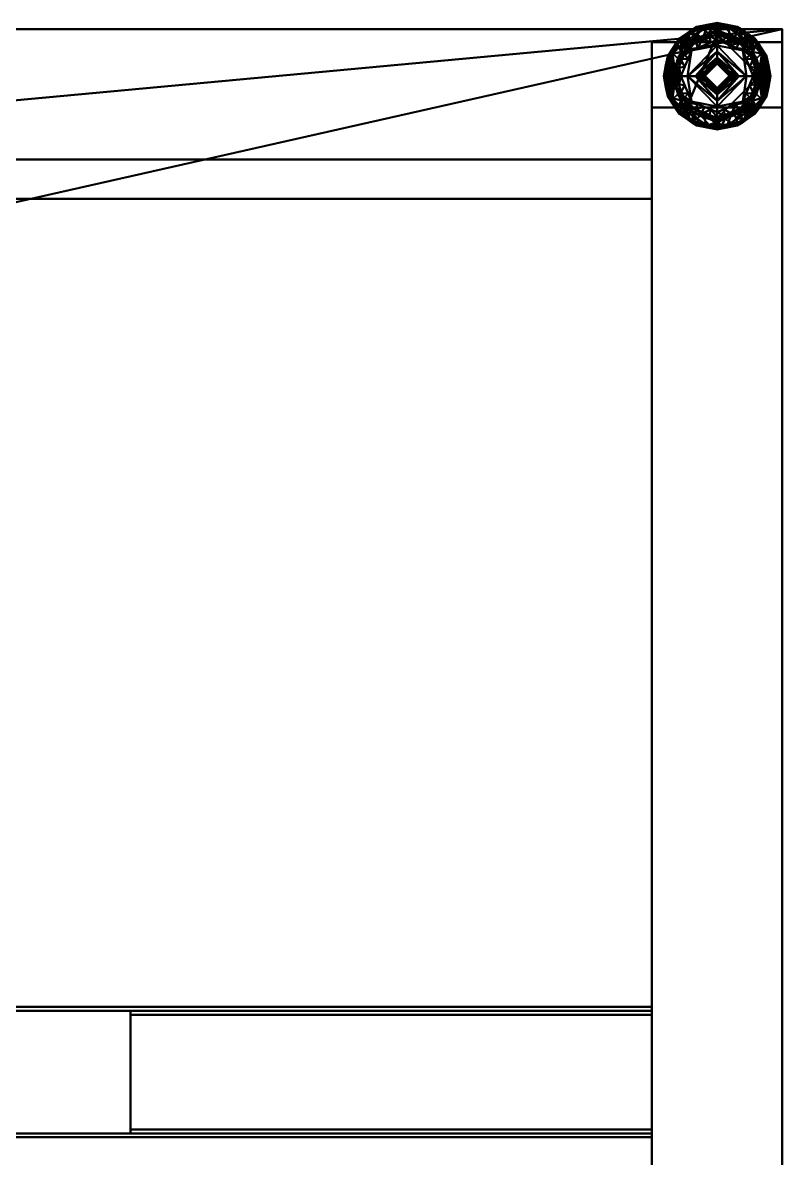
# Model space of a CAD drawing. Header units: millimetres. Extents: x -1100 to 900, y -204 to 602.
# Drawn here: x 608.6 to 900, y 166.9 to 602.5 of the extents above; entities that cross this region are included whole.
import ezdxf

# ---------------------------------------------------------------- set-up
doc = ezdxf.new("R2010")
doc.units = ezdxf.units.MM
doc.layers.add('I-FURN', color=7, linetype='Continuous', lineweight=40)

msp = doc.modelspace()

# ---------------------------------------------------------------- meshes
at = {"layer": 'I-FURN', "color": 250, "true_color": 0x191919}
mesh = msp.add_polyface(dxfattribs=at)
corners = [(891.1, 581.97), (886.38, 593.35, -0.05), (875, 598.07, -0.07), (863.62, 593.35, -0.05), (858.9, 581.97), (857.22, 581.97, 0.33), (855.79, 581.97, 1.29), (854.83, 581.98, 2.72), (854.5, 581.99, 4.4), (856.06, 589.83, 4.36), (860.5, 596.48, 4.33), (867.15, 600.93, 4.31), (875, 602.49, 4.31), (882.85, 600.93, 4.31), (889.5, 596.48, 4.33), (893.94, 589.83, 4.36), (895.5, 581.99, 4.4), (895.17, 581.98, 2.72), (894.21, 581.97, 1.29), (892.78, 581.97, 0.33), (892.03, 590.61, 1.14), (857.97, 590.61, 1.14), (894.65, 586.28, 4.38), (855.35, 586.28, 4.38), (893.79, 586.78, 1.47), (856.21, 586.78, 1.47), (879, 600.76, 1.2), (871, 600.76, 1.2), (885.55, 598.15, 1.32), (864.45, 598.15, 1.32), (892.49, 585.92, 0.38), (888.74, 587.66, -0.03), (857.51, 585.92, 0.38), (861.26, 587.66, -0.03), (888.85, 593.82, 0.5), (888.9, 596.21, 2.11), (891.72, 593.16, 4.35), (893, 591.1, 2.7), (886.17, 598.71, 4.32), (891.13, 594.13, 2.74), (861.15, 593.82, 0.5), (861.1, 596.21, 2.11), (858.28, 593.16, 4.35), (857, 591.1, 2.7), (863.83, 598.71, 4.32), (858.87, 594.13, 2.74), (880.69, 595.71, -0.06), (869.31, 595.71, -0.06), (878.92, 601.71, 4.31), (871.08, 601.71, 4.31), (875, 601.86, 2.07), (875.22, 600.25, 0.49), (886.3, 595.84, 0.32), (882.67, 598.36, 0.41), (882.39, 600.07, 1.58), (863.7, 595.84, 0.32), (867.33, 598.36, 0.41), (867.61, 600.07, 1.58)]
mesh.append_faces([[corners[k] for k in face] for face in [(22, 24, 15), (48, 50, 12), (0, 30, 19), (3, 56, 47), (33, 40, 3), (15, 37, 36), (38, 28, 13), (10, 45, 42), (2, 51, 46), (12, 50, 49), (49, 57, 11)]], dxfattribs={"vtx0": -1, "vtx1": -1, "color": 250})
mesh.append_faces([[corners[k] for k in face] for face in [(41, 44, 29), (25, 21, 32), (45, 43, 42), (19, 30, 24), (35, 34, 28), (50, 51, 27), (24, 22, 17), (20, 24, 30), (41, 29, 40), (24, 20, 37), (51, 47, 27), (52, 34, 1), (21, 33, 32), (25, 7, 23), (55, 56, 3), (27, 49, 50), (28, 38, 35), (31, 20, 30), (57, 49, 27), (32, 5, 25), (45, 21, 43), (52, 53, 28), (35, 20, 34), (54, 28, 53), (29, 55, 40), (20, 31, 34), (20, 39, 37), (36, 37, 39), (24, 37, 15), (39, 20, 35), (14, 39, 35), (33, 21, 40), (21, 41, 40), (43, 25, 9), (41, 45, 10), (25, 43, 21), (21, 45, 41), (1, 53, 52), (50, 48, 26), (27, 56, 57), (51, 50, 26), (46, 51, 26), (28, 34, 52), (46, 26, 53), (54, 53, 26), (48, 54, 26), (13, 28, 54), (55, 29, 56), (3, 40, 55), (57, 56, 29), (27, 47, 56), (29, 11, 57)]], dxfattribs={"vtx0": -1, "vtx1": -1, "vtx2": -1, "color": 250})
mesh.append_faces([[corners[k] for k in face] for face in [(24, 17, 18), (25, 6, 7), (54, 48, 13), (24, 18, 19), (25, 23, 9), (30, 0, 31), (34, 31, 1), (43, 9, 42), (41, 10, 44), (51, 2, 47), (53, 1, 46)]], dxfattribs={"vtx0": -1, "vtx2": -1, "color": 250})
mesh.append_faces([[corners[k] for k in face] for face in [(5, 6, 25), (4, 5, 32), (14, 36, 39), (33, 4, 32), (38, 14, 35), (44, 11, 29)]], dxfattribs={"vtx1": -1, "vtx2": -1, "color": 250})
mesh.append_faces([[corners[k] for k in face] for face in [(7, 8, 23), (22, 16, 17)]], dxfattribs={"vtx2": -1, "color": 250})
mesh = msp.add_polyface(dxfattribs=at)
corners = [(895.5, 581.99, 4.4), (893.94, 589.83, 4.36), (889.5, 596.48, 4.33), (882.85, 600.93, 4.31), (875, 602.49, 4.31), (867.15, 600.93, 4.31), (860.5, 596.48, 4.33), (856.06, 589.83, 4.36), (854.5, 581.99, 4.4), (854.7, 581.99, 5.72), (855.29, 582, 6.92), (856.21, 582, 7.88), (857.38, 582.01, 8.53), (862.54, 594.47, 8.47), (875, 599.63, 8.45), (887.46, 594.47, 8.47), (892.62, 582.01, 8.53), (893.79, 582, 7.88), (894.71, 582, 6.92), (895.3, 581.99, 5.72), (890.04, 588.24, 8.5), (859.96, 588.24, 8.5), (893.77, 588.39, 6.71), (856.23, 588.39, 6.71), (894.65, 586.28, 4.38), (855.35, 586.28, 4.38), (894.85, 585.65, 6.01), (855.15, 585.65, 6.01), (890.14, 594.48, 6.98), (859.86, 594.48, 6.98), (893.35, 586.04, 7.86), (892.14, 590.52, 7.55), (856.65, 586.04, 7.86), (857.86, 590.52, 7.55), (884.32, 599.23, 7), (865.68, 599.23, 7), (892.26, 592.22, 6.28), (857.74, 592.22, 6.28), (890.34, 595.27, 5.69), (886.17, 598.71, 4.32), (887.49, 597.64, 6.32), (891.72, 593.16, 4.35), (887.27, 596.53, 7.62), (859.66, 595.27, 5.69), (863.83, 598.71, 4.32), (862.51, 597.64, 6.32), (858.28, 593.16, 4.35), (862.44, 596.29, 7.62), (861.25, 591.35, 8.48), (884.61, 599.87, 5.64), (878.84, 601.7, 6.2), (872.09, 601.63, 6.62), (865.39, 599.87, 5.64), (871.08, 601.71, 4.31), (868.52, 600.96, 6.27), (881.23, 597.05, 8.46), (884.35, 595.76, 8.46), (868.77, 597.05, 8.46), (869.26, 600.15, 7.6), (865.65, 595.76, 8.46), (873.17, 600.76, 7.75), (878.09, 600.67, 7.69), (871.88, 598.34, 8.45), (891.33, 585.12, 8.51), (858.67, 585.12, 8.51), (888.75, 591.35, 8.48), (878.92, 601.71, 4.31), (878.12, 598.34, 8.45)]
mesh.append_faces([[corners[k] for k in face] for face in [(17, 30, 16), (11, 27, 10), (1, 26, 24), (19, 26, 18), (5, 54, 53), (41, 36, 1), (6, 45, 44), (44, 52, 5), (56, 34, 55)]], dxfattribs={"vtx0": -1, "vtx1": -1, "color": 250})
mesh.append_faces([[corners[k] for k in face] for face in [(7, 27, 23), (22, 26, 1), (19, 24, 26), (31, 30, 22), (28, 31, 36), (28, 40, 42), (28, 38, 40), (50, 34, 49), (25, 9, 27), (29, 45, 43), (37, 23, 33), (22, 30, 17), (33, 23, 32), (29, 47, 45), (36, 38, 28), (22, 17, 26), (27, 11, 23), (11, 32, 23), (31, 63, 30), (22, 36, 31), (43, 46, 37), (42, 65, 28), (35, 45, 47), (33, 29, 37), (33, 32, 64), (29, 48, 47), (3, 50, 49), (61, 50, 51), (51, 50, 4), (22, 1, 36), (36, 41, 38), (43, 37, 29), (7, 23, 37), (58, 51, 54), (34, 42, 40), (2, 40, 38), (34, 40, 49), (44, 45, 52), (52, 45, 35), (43, 45, 6), (33, 48, 29), (58, 60, 51), (39, 49, 40), (54, 5, 52), (61, 51, 60), (35, 58, 54), (34, 56, 42), (54, 52, 35), (53, 54, 51), (61, 34, 50), (35, 47, 59), (58, 62, 60), (58, 35, 59), (60, 14, 61), (34, 61, 55), (65, 31, 28)]], dxfattribs={"vtx0": -1, "vtx1": -1, "vtx2": -1, "color": 250})
mesh.append_faces([[corners[k] for k in face] for face in [(32, 11, 12), (27, 9, 10), (47, 48, 13), (27, 7, 25), (32, 12, 64), (49, 39, 3), (43, 6, 46), (51, 4, 53), (47, 13, 59)]], dxfattribs={"vtx0": -1, "vtx2": -1, "color": 250})
mesh.append_faces([[corners[k] for k in face] for face in [(31, 65, 20, 63), (33, 64, 21, 48), (58, 59, 57, 62), (50, 3, 66, 4), (61, 14, 67, 55)]], dxfattribs={"vtx0": -1, "vtx3": -1, "color": 250})
mesh.append_faces([[corners[k] for k in face] for face in [(2, 39, 40), (17, 18, 26), (41, 2, 38), (15, 65, 42), (46, 7, 37), (56, 15, 42), (62, 14, 60), (63, 16, 30)]], dxfattribs={"vtx1": -1, "vtx2": -1, "color": 250})
mesh.append_faces([[corners[k] for k in face] for face in [(19, 0, 24), (25, 8, 9)]], dxfattribs={"vtx2": -1, "color": 250})
at = {"layer": 'I-FURN', "color": 37, "true_color": 0x826147}
mesh = msp.add_polyface(dxfattribs=at)
corners = [(900, 600, 724.81), (-1100, 600, 724.81), (-1100, -200, 724.81), (900, -200, 724.81), (34.54, 519.66, 724.81), (34.54, 404.66, 724.81), (-235.57, 404.66, 724.81), (-235.57, 519.66, 724.81)]
mesh.append_faces([[corners[k] for k in face] for face in [(6, 2, 5)]], dxfattribs={"vtx0": -1, "vtx1": -1, "color": 37})
mesh.append_faces([[corners[k] for k in face] for face in [(0, 4, 5), (4, 0, 1, 7)]], dxfattribs={"vtx0": -1, "vtx2": -1, "color": 37})
mesh.append_faces([[corners[k] for k in face] for face in [(5, 2, 3, 0)]], dxfattribs={"vtx0": -1, "vtx3": -1, "color": 37})
mesh.append_faces([[corners[k] for k in face] for face in [(6, 7, 1, 2)]], dxfattribs={"vtx1": -1, "vtx3": -1, "color": 37})
mesh = msp.add_polyface(dxfattribs=at)
corners = [(900, 600, 699.8), (900, -200, 699.8), (-1100, -200, 699.8), (-1100, 600, 699.8), (34.54, 519.66, 699.8), (-235.57, 519.66, 699.8), (-235.57, 404.66, 699.8), (34.54, 404.66, 699.8)]
mesh.append_faces([[corners[k] for k in face] for face in [(3, 5, 6, 2), (2, 6, 7, 1)]], dxfattribs={"vtx0": -1, "vtx2": -1, "color": 37})
mesh.append_faces([[corners[k] for k in face] for face in [(4, 5, 3, 0), (7, 4, 0, 1)]], dxfattribs={"vtx1": -1, "vtx3": -1, "color": 37})
mesh = msp.add_polyface(dxfattribs=at)
corners = [(-1100, 600, 724.81), (900, 600, 724.81), (900, 600, 699.8), (-1100, 600, 699.8)]
mesh.append_faces([[corners[k] for k in face] for face in [(0, 1, 2, 3)]], dxfattribs={"color": 37})
at = {"layer": 'I-FURN', "color": 250, "true_color": 0x191919}
mesh = msp.add_polyface(dxfattribs=at)
corners = [(857.38, 582.01, 8.53), (858.35, 582.01, 8.92), (859.3, 582.01, 9.36), (860.23, 582.01, 9.85), (861.14, 582.02, 10.38), (865.2, 591.82, 10.34), (875, 595.88, 10.32), (884.8, 591.82, 10.34), (888.86, 582.02, 10.38), (889.77, 582.01, 9.85), (890.7, 582.01, 9.36), (891.65, 582.01, 8.92), (892.62, 582.01, 8.53), (887.46, 594.47, 8.47), (875, 599.63, 8.45), (862.54, 594.47, 8.47), (887.41, 585.54, 10.37), (862.59, 585.54, 10.37), (890.77, 586.48, 8.51), (859.23, 586.48, 8.51), (890.67, 586, 9.11), (859.33, 586, 9.11), (889.12, 590.48, 8.49), (887.4, 591.63, 9.31), (879.9, 593.85, 10.33), (881.23, 597.05, 8.46), (860.88, 590.48, 8.49), (862.6, 591.63, 9.31), (870.1, 593.85, 10.33), (868.77, 597.05, 8.46), (878.06, 597.4, 9.29), (871.95, 597.36, 9.31), (866.82, 595.22, 9.37), (883.48, 594.7, 9.52), (889.62, 585.28, 9.71), (886.1, 588.68, 10.35), (888.99, 588.51, 9.46), (889.95, 589.15, 8.92), (887.39, 590.11, 9.79), (885.66, 592.37, 9.75), (860.38, 585.28, 9.71), (863.9, 588.68, 10.35), (861.01, 588.51, 9.46), (860.05, 589.15, 8.92), (862.61, 590.11, 9.79), (864.34, 592.37, 9.75), (864.49, 593.74, 9.28), (865.65, 595.76, 8.46), (865.58, 595.62, 8.9), (868.89, 597.16, 8.98), (871.88, 598.34, 8.45), (873.37, 598.55, 8.85), (876.7, 598.58, 8.84), (879.95, 597.88, 8.85), (884.35, 595.76, 8.46), (885.42, 594.71, 8.96), (881.09, 596.43, 9.31), (878.12, 598.34, 8.45), (875, 597.71, 9.28), (882.88, 596.58, 8.89), (869.42, 596.3, 9.47), (877.45, 594.86, 10.33), (872.55, 594.86, 10.33), (867.65, 592.83, 10.33), (882.35, 592.83, 10.33)]
mesh.append_faces([[corners[k] for k in face] for face in [(16, 36, 35), (2, 21, 1), (22, 37, 18), (35, 38, 7), (3, 40, 2), (63, 45, 5), (7, 39, 64)]], dxfattribs={"vtx0": -1, "vtx1": -1, "color": 250})
mesh.append_faces([[corners[k] for k in face] for face in [(40, 42, 21), (52, 58, 30), (20, 37, 36), (37, 20, 18), (27, 43, 42), (23, 39, 38), (40, 21, 2), (31, 6, 58), (21, 19, 1), (18, 20, 11), (49, 31, 51), (33, 64, 39), (23, 55, 39), (44, 5, 45), (34, 20, 36), (48, 32, 49), (32, 60, 49), (50, 49, 51), (32, 46, 45), (52, 30, 53), (36, 23, 38), (20, 34, 10), (16, 34, 36), (39, 7, 38), (22, 23, 37), (36, 37, 23), (38, 35, 36), (33, 39, 55), (21, 42, 43), (17, 42, 40), (27, 42, 44), (21, 43, 19), (26, 43, 27), (45, 27, 44), (44, 42, 41), (27, 45, 46), (63, 32, 45), (46, 15, 27), (60, 31, 49), (32, 48, 46), (46, 48, 15), (49, 29, 48), (14, 51, 52), (51, 31, 58), (52, 53, 57), (53, 30, 56), (55, 59, 33), (13, 55, 23), (59, 56, 33), (59, 53, 56), (33, 56, 24), (51, 58, 52), (30, 61, 56), (53, 59, 25), (59, 55, 54), (30, 58, 61), (31, 60, 62), (32, 63, 60)]], dxfattribs={"vtx0": -1, "vtx1": -1, "vtx2": -1, "color": 250})
mesh.append_faces([[corners[k] for k in face] for face in [(34, 16, 8), (27, 15, 26), (40, 3, 4), (43, 26, 19), (23, 22, 13), (34, 8, 9), (58, 6, 61), (42, 17, 41), (59, 54, 25), (56, 61, 24), (44, 41, 5), (51, 14, 50), (55, 13, 54), (33, 24, 64)]], dxfattribs={"vtx0": -1, "vtx2": -1, "color": 250})
mesh.append_faces([[corners[k] for k in face] for face in [(12, 18, 11)]], dxfattribs={"vtx1": -1, "color": 250})
mesh.append_faces([[corners[k] for k in face] for face in [(4, 17, 40), (10, 11, 20), (9, 10, 34), (47, 15, 48, 29), (28, 62, 60, 63), (50, 29, 49), (25, 57, 53), (57, 14, 52), (62, 6, 31)]], dxfattribs={"vtx1": -1, "vtx2": -1, "color": 250})
mesh.append_faces([[corners[k] for k in face] for face in [(19, 0, 1)]], dxfattribs={"vtx2": -1, "color": 250})
mesh = msp.add_polyface(dxfattribs=at)
corners = [(858.9, 581.97), (863.62, 593.35, -0.05), (875, 598.07, -0.07), (886.38, 593.35, -0.05), (891.1, 581.97), (886.38, 570.58, 0.05), (875, 565.87, 0.07), (863.62, 570.58, 0.05)]
mesh.append_faces([[corners[k] for k in face] for face in [(2, 7, 0, 1), (4, 2, 3)]], dxfattribs={"vtx0": -1, "color": 250})
mesh.append_faces([[corners[k] for k in face] for face in [(5, 6, 4)]], dxfattribs={"vtx1": -1, "color": 250})
mesh.append_faces([[corners[k] for k in face] for face in [(6, 7, 2, 4)]], dxfattribs={"vtx1": -1, "vtx2": -1, "vtx3": -1, "color": 250})
at = {"layer": 'I-FURN', "color": 37, "true_color": 0x826147}
mesh = msp.add_polyface(dxfattribs=at)
corners = [(900, 600, 724.81), (900, -200, 724.81), (900, -200, 699.8), (900, 600, 699.8)]
mesh.append_faces([[corners[k] for k in face] for face in [(0, 1, 2, 3)]], dxfattribs={"color": 37})
at = {"layer": 'I-FURN', "color": 250, "true_color": 0x141414}
mesh = msp.add_polyface(dxfattribs=at)
corners = [(850, 595, 699.8), (850, 595, 15), (850, 570, 15), (850, 570, 649.8), (850, -170, 649.8), (850, -170, 15), (850, -195, 15), (850, -195, 699.8)]
mesh.append_faces([[corners[k] for k in face] for face in [(3, 0, 1, 2)]], dxfattribs={"vtx0": -1, "color": 250})
mesh.append_faces([[corners[k] for k in face] for face in [(6, 7, 4, 5)]], dxfattribs={"vtx1": -1, "color": 250})
mesh.append_faces([[corners[k] for k in face] for face in [(3, 4, 7, 0)]], dxfattribs={"vtx1": -1, "vtx3": -1, "color": 250})
mesh = msp.add_polyface(dxfattribs=at)
corners = [(900, -195, 699.8), (900, 595, 699.8), (850, 595, 699.8), (850, -195, 699.8)]
mesh.append_faces([[corners[k] for k in face] for face in [(0, 1, 2, 3)]], dxfattribs={"color": 250})
mesh = msp.add_polyface(dxfattribs=at)
corners = [(900, 595, 15), (900, 570, 15), (850, 570, 15), (850, 595, 15)]
mesh.append_faces([[corners[k] for k in face] for face in [(0, 1, 2, 3)]], dxfattribs={"color": 250})
mesh = msp.add_polyface(dxfattribs=at)
corners = [(900, 595, 699.8), (900, 595, 15), (850, 595, 15), (850, 595, 699.8)]
mesh.append_faces([[corners[k] for k in face] for face in [(0, 1, 2, 3)]], dxfattribs={"color": 250})
at = {"layer": 'I-FURN', "color": 250, "true_color": 0x191919}
mesh = msp.add_polyface(dxfattribs=at)
corners = [(875, 568.15, 10.45), (875, 570.31, 11.66), (875, 572.57, 12.66), (875, 574.92, 13.44), (875, 577.33, 13.99), (873.95, 577.45, 13.99), (872.96, 577.8, 13.99), (872.07, 578.36, 13.99), (871.33, 579.1, 13.98), (870.77, 579.99, 13.98), (870.42, 580.99, 13.98), (870.3, 582.03, 13.97), (870.42, 583.08, 13.97), (870.77, 584.07, 13.96), (871.33, 584.96, 13.96), (872.07, 585.71, 13.95), (872.96, 586.27, 13.95), (873.95, 586.61, 13.95), (875, 586.73, 13.95), (875, 589.14, 13.37), (875, 591.48, 12.57), (875, 593.73, 11.55), (875, 595.88, 10.32), (865.2, 591.82, 10.34), (861.14, 582.02, 10.38), (865.2, 572.21, 10.43), (866.71, 582.03, 13.04), (863.67, 582.02, 11.8)]
mesh.append_faces([[corners[k] for k in face] for face in [(3, 26, 2), (20, 26, 19), (2, 27, 1), (24, 27, 23), (13, 26, 12)]], dxfattribs={"vtx0": -1, "vtx1": -1, "color": 250})
mesh.append_faces([[corners[k] for k in face] for face in [(27, 25, 1), (26, 27, 2), (20, 27, 26), (13, 19, 26), (3, 9, 26), (27, 21, 23)]], dxfattribs={"vtx0": -1, "vtx1": -1, "vtx2": -1, "color": 250})
mesh.append_faces([[corners[k] for k in face] for face in [(19, 15, 16), (27, 24, 25)]], dxfattribs={"vtx0": -1, "vtx2": -1, "color": 250})
mesh.append_faces([[corners[k] for k in face] for face in [(4, 5, 3), (0, 1, 25), (22, 23, 21)]], dxfattribs={"vtx1": -1, "color": 250})
mesh.append_faces([[corners[k] for k in face] for face in [(5, 6, 3), (8, 9, 3), (7, 8, 3), (6, 7, 3), (11, 12, 26), (10, 11, 26), (9, 10, 26), (13, 14, 19), (14, 15, 19), (20, 21, 27), (16, 17, 19)]], dxfattribs={"vtx1": -1, "vtx2": -1, "color": 250})
mesh.append_faces([[corners[k] for k in face] for face in [(17, 18, 19)]], dxfattribs={"vtx2": -1, "color": 250})
mesh = msp.add_polyface(dxfattribs=at)
corners = [(875, 577.33, 13.99), (875, 574.92, 13.44), (875, 572.57, 12.66), (875, 570.31, 11.66), (875, 568.15, 10.45), (884.8, 572.21, 10.43), (888.86, 582.02, 10.38), (884.8, 591.82, 10.34), (875, 595.88, 10.32), (875, 593.73, 11.55), (875, 591.48, 12.57), (875, 589.14, 13.37), (875, 586.73, 13.95), (876.05, 586.61, 13.95), (877.04, 586.27, 13.95), (877.93, 585.71, 13.95), (878.67, 584.96, 13.96), (879.23, 584.07, 13.96), (879.58, 583.08, 13.97), (879.7, 582.03, 13.97), (879.58, 580.99, 13.98), (879.23, 579.99, 13.98), (878.67, 579.1, 13.98), (877.93, 578.36, 13.99), (877.04, 577.8, 13.99), (876.05, 577.45, 13.99), (883.29, 582.03, 13.04), (886.33, 582.02, 11.8)]
mesh.append_faces([[corners[k] for k in face] for face in [(10, 27, 9), (18, 26, 17), (20, 26, 19), (6, 27, 5)]], dxfattribs={"vtx0": -1, "vtx1": -1, "color": 250})
mesh.append_faces([[corners[k] for k in face] for face in [(17, 26, 11), (2, 27, 26), (7, 9, 27), (26, 27, 10), (3, 5, 27), (21, 1, 26)]], dxfattribs={"vtx0": -1, "vtx1": -1, "vtx2": -1, "color": 250})
mesh.append_faces([[corners[k] for k in face] for face in [(27, 2, 3), (26, 10, 11), (11, 13, 14), (26, 18, 19)]], dxfattribs={"vtx0": -1, "vtx2": -1, "color": 250})
mesh.append_faces([[corners[k] for k in face] for face in [(12, 13, 11), (8, 9, 7), (4, 5, 3)]], dxfattribs={"vtx1": -1, "color": 250})
mesh.append_faces([[corners[k] for k in face] for face in [(16, 17, 11), (15, 16, 11), (6, 7, 27), (14, 15, 11), (22, 23, 1), (21, 22, 1), (24, 25, 1), (23, 24, 1), (20, 21, 26), (1, 2, 26)]], dxfattribs={"vtx1": -1, "vtx2": -1, "color": 250})
mesh.append_faces([[corners[k] for k in face] for face in [(25, 0, 1)]], dxfattribs={"vtx2": -1, "color": 250})
at = {"layer": 'I-FURN', "color": 250, "true_color": 0x141414}
mesh = msp.add_polyface(dxfattribs=at)
corners = [(900, 595, 699.8), (900, -195, 699.8), (900, -195, 15), (900, -170, 15), (900, -170, 649.8), (900, 570, 649.8), (900, 570, 15), (900, 595, 15)]
mesh.append_faces([[corners[k] for k in face] for face in [(4, 1, 2, 3)]], dxfattribs={"vtx0": -1, "color": 250})
mesh.append_faces([[corners[k] for k in face] for face in [(7, 0, 5, 6)]], dxfattribs={"vtx1": -1, "color": 250})
mesh.append_faces([[corners[k] for k in face] for face in [(4, 5, 0, 1)]], dxfattribs={"vtx1": -1, "vtx3": -1, "color": 250})
at = {"layer": 'I-FURN', "color": 250, "true_color": 0x191919}
mesh = msp.add_polyface(dxfattribs=at)
corners = [(870.3, 582.06, 20), (875, 586.76, 19.98), (879.7, 582.06, 20), (879.7, 582.05, 18.49), (879.7, 582.05, 16.99), (879.7, 582.04, 15.48), (879.7, 582.03, 13.97), (879.58, 583.08, 13.97), (879.23, 584.07, 13.96), (878.67, 584.96, 13.96), (877.93, 585.71, 13.95), (877.04, 586.27, 13.95), (876.05, 586.61, 13.95), (875, 586.73, 13.95), (873.95, 586.61, 13.95), (872.96, 586.27, 13.95), (872.07, 585.71, 13.95), (871.33, 584.96, 13.96), (870.77, 584.07, 13.96), (870.42, 583.08, 13.97), (870.3, 582.03, 13.97), (870.3, 582.04, 15.48), (870.3, 582.05, 16.99), (870.3, 582.05, 18.49)]
mesh.append_faces([[corners[k] for k in face] for face in [(21, 19, 20), (7, 5, 6)]], dxfattribs={"vtx0": -1, "color": 250})
mesh.append_faces([[corners[k] for k in face] for face in [(15, 22, 14), (5, 11, 4)]], dxfattribs={"vtx0": -1, "vtx1": -1, "color": 250})
mesh.append_faces([[corners[k] for k in face] for face in [(13, 22, 1), (4, 13, 1)]], dxfattribs={"vtx0": -1, "vtx1": -1, "vtx2": -1, "color": 250})
mesh.append_faces([[corners[k] for k in face] for face in [(15, 21, 22), (21, 18, 19), (21, 16, 17), (21, 15, 16), (4, 11, 12), (5, 10, 11), (5, 8, 9), (5, 7, 8)]], dxfattribs={"vtx0": -1, "vtx2": -1, "color": 250})
mesh.append_faces([[corners[k] for k in face] for face in [(3, 4, 1, 2)]], dxfattribs={"vtx1": -1, "color": 250})
mesh.append_faces([[corners[k] for k in face] for face in [(13, 14, 22), (17, 18, 21), (12, 13, 4), (9, 10, 5)]], dxfattribs={"vtx1": -1, "vtx2": -1, "color": 250})
mesh.append_faces([[corners[k] for k in face] for face in [(23, 0, 1, 22)]], dxfattribs={"vtx2": -1, "color": 250})
mesh = msp.add_polyface(dxfattribs=at)
corners = [(870.4, 582.13, 35), (875, 586.73, 34.98), (879.6, 582.13, 35), (879.6, 582.11, 31.25), (879.6, 582.09, 27.5), (879.6, 582.08, 23.75), (879.6, 582.06, 20), (875, 586.66, 19.98), (870.4, 582.06, 20), (870.4, 582.08, 23.75), (870.4, 582.09, 27.5), (870.4, 582.11, 31.25)]
mesh.append_faces([[corners[k] for k in face] for face in [(7, 1, 4)]], dxfattribs={"vtx0": -1, "vtx1": -1, "vtx2": -1, "color": 250})
mesh.append_faces([[corners[k] for k in face] for face in [(10, 11, 1, 7)]], dxfattribs={"vtx1": -1, "vtx2": -1, "vtx3": -1, "color": 250})
mesh.append_faces([[corners[k] for k in face] for face in [(11, 0, 1), (5, 6, 7, 4)]], dxfattribs={"vtx2": -1, "color": 250})
mesh.append_faces([[corners[k] for k in face] for face in [(7, 8, 9, 10), (1, 2, 3, 4)]], dxfattribs={"vtx3": -1, "color": 250})
mesh = msp.add_polyface(dxfattribs=at)
corners = [(870.4, 582.13, 35), (875, 577.53, 35.02), (879.6, 582.13, 35), (875, 586.73, 34.98)]
mesh.append_faces([[corners[k] for k in face] for face in [(0, 1, 2, 3)]], dxfattribs={"color": 250})
mesh = msp.add_polyface(dxfattribs=at)
corners = [(857.38, 582.01, 8.53), (856.21, 582, 7.88), (855.29, 582, 6.92), (854.7, 581.99, 5.72), (854.5, 581.99, 4.4), (856.06, 574.14, 4.44), (860.5, 567.49, 4.47), (867.15, 563.05, 4.49), (875, 561.49, 4.49), (882.85, 563.05, 4.49), (889.5, 567.49, 4.47), (893.94, 574.14, 4.44), (895.5, 581.99, 4.4), (895.3, 581.99, 5.72), (894.71, 582, 6.92), (893.79, 582, 7.88), (892.62, 582.01, 8.53), (887.46, 569.54, 8.59), (875, 564.38, 8.61), (862.54, 569.54, 8.59), (859.96, 575.78, 8.56), (890.04, 575.78, 8.56), (856.23, 575.61, 6.77), (893.77, 575.61, 6.77), (855.35, 577.7, 4.42), (894.65, 577.7, 4.42), (855.15, 578.34, 6.05), (894.85, 578.34, 6.05), (859.86, 569.52, 7.09), (890.14, 569.52, 7.09), (856.65, 577.97, 7.9), (857.86, 573.49, 7.62), (893.35, 577.97, 7.9), (892.14, 573.49, 7.62), (865.68, 564.77, 7.16), (884.32, 564.77, 7.16), (857.74, 571.77, 6.37), (892.26, 571.77, 6.37), (859.66, 568.72, 5.81), (863.83, 565.27, 4.48), (862.51, 566.35, 6.47), (858.28, 570.82, 4.45), (862.73, 567.47, 7.76), (890.34, 568.72, 5.81), (886.17, 565.27, 4.48), (887.49, 566.35, 6.47), (891.72, 570.82, 4.45), (887.56, 567.71, 7.75), (888.75, 572.66, 8.57), (865.39, 564.11, 5.8), (871.16, 562.29, 6.38), (877.91, 562.37, 6.8), (884.61, 564.11, 5.8), (878.92, 562.27, 4.49), (881.48, 563.03, 6.44), (868.77, 566.96, 8.6), (865.65, 568.25, 8.59), (881.23, 566.96, 8.6), (880.74, 563.86, 7.76), (884.35, 568.25, 8.59), (876.83, 563.25, 7.93), (871.91, 563.34, 7.87), (878.12, 565.67, 8.6), (858.67, 578.89, 8.54), (891.33, 578.89, 8.54), (861.25, 572.66, 8.57), (871.08, 562.27, 4.49), (871.88, 565.67, 8.6)]
mesh.append_faces([[corners[k] for k in face] for face in [(15, 27, 14), (3, 26, 2), (2, 26, 1), (1, 30, 0), (5, 26, 24), (17, 47, 48), (9, 54, 53), (41, 36, 5), (10, 45, 44), (44, 52, 9), (56, 34, 55)]], dxfattribs={"vtx0": -1, "vtx1": -1, "color": 250})
mesh.append_faces([[corners[k] for k in face] for face in [(22, 26, 5), (33, 23, 32), (22, 30, 1), (42, 28, 40), (3, 24, 26), (36, 38, 28), (25, 13, 27), (28, 31, 36), (22, 1, 26), (28, 38, 40), (31, 30, 22), (50, 34, 49), (11, 27, 23), (47, 45, 29), (42, 65, 28), (23, 33, 37), (43, 29, 45), (15, 23, 27), (22, 36, 31), (43, 46, 37), (32, 23, 15), (31, 63, 30), (35, 45, 47), (33, 29, 37), (33, 32, 64), (29, 48, 47), (7, 50, 49), (61, 50, 51), (51, 50, 8), (22, 5, 36), (36, 41, 38), (43, 37, 29), (11, 23, 37), (58, 51, 54), (34, 42, 40), (6, 40, 38), (34, 40, 49), (44, 45, 52), (52, 45, 35), (43, 45, 10), (33, 48, 29), (58, 60, 51), (39, 49, 40), (54, 9, 52), (61, 51, 60), (35, 58, 54), (34, 56, 42), (54, 52, 35), (53, 54, 51), (61, 34, 50), (35, 47, 59), (58, 62, 60), (58, 35, 59), (60, 18, 61), (34, 61, 55), (65, 31, 28)]], dxfattribs={"vtx0": -1, "vtx1": -1, "vtx2": -1, "color": 250})
mesh.append_faces([[corners[k] for k in face] for face in [(40, 6, 39), (27, 13, 14), (32, 15, 16), (32, 16, 64), (49, 39, 7), (43, 10, 46), (51, 8, 53), (47, 17, 59)]], dxfattribs={"vtx0": -1, "vtx2": -1, "color": 250})
mesh.append_faces([[corners[k] for k in face] for face in [(31, 65, 20, 63), (33, 64, 21, 48), (58, 59, 57, 62), (50, 7, 66, 8), (61, 18, 67, 55)]], dxfattribs={"vtx0": -1, "vtx3": -1, "color": 250})
mesh.append_faces([[corners[k] for k in face] for face in [(11, 25, 27), (41, 6, 38), (19, 65, 42), (46, 11, 37), (56, 19, 42), (62, 18, 60), (63, 0, 30)]], dxfattribs={"vtx1": -1, "vtx2": -1, "color": 250})
mesh.append_faces([[corners[k] for k in face] for face in [(3, 4, 24), (25, 12, 13)]], dxfattribs={"vtx2": -1, "color": 250})
mesh = msp.add_polyface(dxfattribs=at)
corners = [(854.5, 581.99, 4.4), (854.83, 581.98, 2.72), (855.79, 581.97, 1.29), (857.22, 581.97, 0.33), (858.9, 581.97), (863.62, 570.58, 0.05), (875, 565.87, 0.07), (886.38, 570.58, 0.05), (891.1, 581.97), (892.78, 581.97, 0.33), (894.21, 581.97, 1.29), (895.17, 581.98, 2.72), (895.5, 581.99, 4.4), (893.94, 574.14, 4.44), (889.5, 567.49, 4.47), (882.85, 563.05, 4.49), (875, 561.49, 4.49), (867.15, 563.05, 4.49), (860.5, 567.49, 4.47), (856.06, 574.14, 4.44), (857.97, 573.34, 1.22), (892.03, 573.34, 1.22), (855.35, 577.7, 4.42), (894.65, 577.7, 4.42), (856.21, 577.17, 1.51), (893.79, 577.17, 1.51), (871, 563.18, 1.38), (879, 563.18, 1.38), (864.45, 565.8, 1.47), (885.55, 565.8, 1.47), (857.51, 578.02, 0.42), (861.26, 576.28, 0.03), (892.49, 578.02, 0.42), (888.74, 576.28, 0.03), (861.15, 570.12, 0.61), (861.1, 567.74, 2.24), (858.28, 570.82, 4.45), (857, 572.86, 2.78), (863.83, 565.27, 4.48), (858.87, 569.83, 2.85), (888.85, 570.12, 0.61), (888.9, 567.74, 2.24), (891.72, 570.82, 4.45), (893, 572.86, 2.78), (886.17, 565.27, 4.48), (891.13, 569.83, 2.85), (869.31, 568.23, 0.06), (880.69, 568.23, 0.06), (871.08, 562.27, 4.49), (878.92, 562.27, 4.49), (875, 562.09, 2.25), (874.78, 563.69, 0.66), (863.7, 568.1, 0.44), (867.33, 565.58, 0.56), (867.61, 563.88, 1.74), (886.3, 568.1, 0.44), (882.67, 565.58, 0.56), (882.39, 563.88, 1.74)]
mesh.append_faces([[corners[k] for k in face] for face in [(4, 30, 3), (17, 54, 48), (22, 24, 19), (13, 25, 23), (48, 50, 16), (33, 40, 7), (19, 37, 36), (38, 28, 17), (14, 45, 42), (6, 51, 46), (16, 50, 49), (49, 57, 15)]], dxfattribs={"vtx0": -1, "vtx1": -1, "color": 250})
mesh.append_faces([[corners[k] for k in face] for face in [(28, 34, 52), (30, 24, 3), (35, 34, 28), (41, 44, 29), (25, 21, 32), (24, 22, 1), (31, 20, 30), (45, 21, 43), (51, 47, 27), (52, 53, 28), (20, 24, 30), (57, 49, 27), (28, 38, 35), (21, 33, 32), (45, 43, 42), (23, 25, 11), (41, 29, 40), (51, 50, 26), (9, 25, 32), (51, 27, 50), (24, 20, 37), (7, 55, 56), (35, 20, 34), (28, 53, 54), (55, 7, 40), (20, 31, 34), (20, 39, 37), (36, 37, 39), (24, 37, 19), (39, 20, 35), (18, 39, 35), (33, 21, 40), (21, 41, 40), (43, 25, 13), (41, 45, 14), (25, 43, 21), (21, 45, 41), (5, 53, 52), (50, 48, 26), (27, 56, 57), (49, 50, 27), (46, 51, 26), (34, 5, 52), (46, 26, 53), (54, 53, 26), (48, 54, 26), (17, 28, 54), (40, 29, 55), (55, 29, 56), (57, 56, 29), (27, 47, 56), (29, 15, 57)]], dxfattribs={"vtx0": -1, "vtx1": -1, "vtx2": -1, "color": 250})
mesh.append_faces([[corners[k] for k in face] for face in [(24, 1, 2), (24, 2, 3), (25, 9, 10), (56, 47, 7), (32, 8, 9), (25, 10, 11), (30, 4, 31), (34, 31, 5), (43, 13, 42), (41, 14, 44), (51, 6, 47), (53, 5, 46)]], dxfattribs={"vtx0": -1, "vtx2": -1, "color": 250})
mesh.append_faces([[corners[k] for k in face] for face in [(0, 1, 22)]], dxfattribs={"vtx1": -1, "color": 250})
mesh.append_faces([[corners[k] for k in face] for face in [(18, 36, 39), (33, 8, 32), (38, 18, 35), (44, 15, 29)]], dxfattribs={"vtx1": -1, "vtx2": -1, "color": 250})
mesh.append_faces([[corners[k] for k in face] for face in [(11, 12, 23)]], dxfattribs={"vtx2": -1, "color": 250})
mesh = msp.add_polyface(dxfattribs=at)
corners = [(888.86, 582.02, 10.38), (884.8, 572.21, 10.43), (875, 568.15, 10.45), (865.2, 572.21, 10.43), (861.14, 582.02, 10.38), (860.23, 582.01, 9.85), (859.3, 582.01, 9.36), (858.35, 582.01, 8.92), (857.38, 582.01, 8.53), (862.54, 569.54, 8.59), (875, 564.38, 8.61), (887.46, 569.54, 8.59), (892.62, 582.01, 8.53), (891.65, 582.01, 8.92), (890.7, 582.01, 9.36), (889.77, 582.01, 9.85), (862.59, 578.49, 10.4), (887.41, 578.49, 10.4), (859.23, 577.53, 8.55), (890.77, 577.53, 8.55), (859.33, 578.02, 9.15), (890.67, 578.02, 9.15), (860.88, 573.54, 8.57), (862.6, 572.39, 9.4), (870.1, 570.18, 10.44), (868.77, 566.96, 8.6), (889.12, 573.54, 8.57), (887.4, 572.39, 9.4), (879.9, 570.18, 10.44), (881.23, 566.96, 8.6), (871.94, 566.62, 9.43), (878.05, 566.66, 9.45), (883.18, 568.8, 9.5), (866.52, 569.32, 9.64), (860.38, 578.75, 9.74), (863.9, 575.35, 10.42), (861.01, 575.52, 9.52), (860.05, 574.87, 8.99), (862.61, 573.92, 9.87), (864.34, 571.66, 9.84), (889.62, 578.75, 9.74), (886.1, 575.35, 10.42), (888.99, 575.52, 9.52), (889.95, 574.87, 8.99), (887.39, 573.92, 9.87), (885.66, 571.66, 9.84), (885.51, 570.28, 9.38), (884.35, 568.25, 8.59), (884.42, 568.4, 9.02), (881.11, 566.85, 9.12), (878.12, 565.67, 8.6), (876.63, 565.46, 9), (873.3, 565.43, 8.99), (870.05, 566.14, 9), (865.65, 568.25, 8.59), (864.58, 569.31, 9.07), (868.91, 567.59, 9.45), (871.88, 565.67, 8.6), (875, 566.32, 9.43), (867.12, 567.44, 9.02), (880.58, 567.73, 9.61), (872.55, 569.17, 10.44), (877.45, 569.17, 10.44), (882.35, 571.2, 10.43), (867.65, 571.2, 10.43)]
mesh.append_faces([[corners[k] for k in face] for face in [(16, 36, 35), (14, 21, 13), (22, 37, 18), (35, 38, 3), (15, 40, 14), (63, 45, 1), (64, 33, 24)]], dxfattribs={"vtx0": -1, "vtx1": -1, "color": 250})
mesh.append_faces([[corners[k] for k in face] for face in [(40, 42, 21), (18, 20, 7), (27, 43, 42), (34, 20, 36), (20, 18, 37), (39, 38, 23), (52, 58, 30), (20, 37, 36), (44, 1, 45), (31, 2, 58), (21, 19, 13), (40, 21, 14), (23, 55, 39), (49, 31, 51), (48, 32, 49), (32, 60, 49), (50, 49, 51), (32, 46, 45), (52, 30, 53), (36, 23, 38), (20, 34, 6), (16, 34, 36), (39, 3, 38), (22, 23, 37), (36, 37, 23), (38, 35, 36), (33, 64, 39), (33, 39, 55), (21, 42, 43), (17, 42, 40), (27, 42, 44), (21, 43, 19), (26, 43, 27), (45, 27, 44), (44, 42, 41), (27, 45, 46), (63, 32, 45), (46, 11, 27), (60, 31, 49), (32, 48, 46), (46, 48, 11), (49, 29, 48), (10, 51, 52), (51, 31, 58), (52, 53, 57), (53, 30, 56), (55, 59, 33), (9, 55, 23), (59, 56, 33), (59, 53, 56), (33, 56, 24), (51, 58, 52), (30, 61, 56), (53, 59, 25), (59, 55, 54), (30, 58, 61), (31, 60, 62), (32, 63, 60)]], dxfattribs={"vtx0": -1, "vtx1": -1, "vtx2": -1, "color": 250})
mesh.append_faces([[corners[k] for k in face] for face in [(27, 11, 26), (34, 16, 4), (34, 4, 5), (58, 2, 61), (43, 26, 19), (42, 17, 41), (23, 22, 9), (59, 54, 25), (56, 61, 24), (44, 41, 1), (51, 10, 50), (55, 9, 54)]], dxfattribs={"vtx0": -1, "vtx2": -1, "color": 250})
mesh.append_faces([[corners[k] for k in face] for face in [(8, 18, 7)]], dxfattribs={"vtx1": -1, "color": 250})
mesh.append_faces([[corners[k] for k in face] for face in [(6, 7, 20), (5, 6, 34), (0, 17, 40), (15, 0, 40), (64, 3, 39), (47, 11, 48, 29), (28, 62, 60, 63), (50, 29, 49), (25, 57, 53), (57, 10, 52), (62, 2, 31)]], dxfattribs={"vtx1": -1, "vtx2": -1, "color": 250})
mesh.append_faces([[corners[k] for k in face] for face in [(19, 12, 13)]], dxfattribs={"vtx2": -1, "color": 250})
mesh = msp.add_polyface(dxfattribs=at)
corners = [(879.7, 582.03, 13.97), (879.7, 582.04, 15.48), (879.7, 582.05, 16.99), (879.7, 582.05, 18.49), (879.7, 582.06, 20), (875, 577.36, 20.02), (870.3, 582.06, 20), (870.3, 582.05, 18.49), (870.3, 582.05, 16.99), (870.3, 582.04, 15.48), (870.3, 582.03, 13.97), (870.42, 580.99, 13.98), (870.77, 579.99, 13.98), (871.33, 579.1, 13.98), (872.07, 578.36, 13.99), (872.96, 577.8, 13.99), (873.95, 577.45, 13.99), (875, 577.33, 13.99), (876.05, 577.45, 13.99), (877.04, 577.8, 13.99), (877.93, 578.36, 13.99), (878.67, 579.1, 13.98), (879.23, 579.99, 13.98), (879.58, 580.99, 13.98)]
mesh.append_faces([[corners[k] for k in face] for face in [(2, 19, 1), (16, 8, 15)]], dxfattribs={"vtx0": -1, "vtx1": -1, "color": 250})
mesh.append_faces([[corners[k] for k in face] for face in [(2, 5, 17), (8, 17, 5)]], dxfattribs={"vtx0": -1, "vtx1": -1, "vtx2": -1, "color": 250})
mesh.append_faces([[corners[k] for k in face] for face in [(2, 17, 18), (1, 21, 22), (1, 19, 20), (2, 18, 19), (15, 8, 9), (9, 13, 14), (9, 11, 12)]], dxfattribs={"vtx0": -1, "vtx2": -1, "color": 250})
mesh.append_faces([[corners[k] for k in face] for face in [(0, 1, 23)]], dxfattribs={"vtx1": -1, "color": 250})
mesh.append_faces([[corners[k] for k in face] for face in [(22, 23, 1), (20, 21, 1), (16, 17, 8), (14, 15, 9), (12, 13, 9)]], dxfattribs={"vtx1": -1, "vtx2": -1, "color": 250})
mesh.append_faces([[corners[k] for k in face] for face in [(3, 4, 5, 2), (9, 10, 11)]], dxfattribs={"vtx2": -1, "color": 250})
mesh.append_faces([[corners[k] for k in face] for face in [(5, 6, 7, 8)]], dxfattribs={"vtx3": -1, "color": 250})
mesh = msp.add_polyface(dxfattribs=at)
corners = [(879.6, 582.06, 20), (879.6, 582.08, 23.75), (879.6, 582.09, 27.5), (879.6, 582.11, 31.25), (879.6, 582.13, 35), (875, 577.53, 35.02), (870.4, 582.13, 35), (870.4, 582.11, 31.25), (870.4, 582.09, 27.5), (870.4, 582.08, 23.75), (870.4, 582.06, 20), (875, 577.46, 20.02)]
mesh.append_faces([[corners[k] for k in face] for face in [(7, 5, 6)]], dxfattribs={"vtx0": -1, "color": 250})
mesh.append_faces([[corners[k] for k in face] for face in [(11, 2, 5), (8, 11, 5, 7)]], dxfattribs={"vtx0": -1, "vtx1": -1, "vtx2": -1, "color": 250})
mesh.append_faces([[corners[k] for k in face] for face in [(1, 2, 11, 0)]], dxfattribs={"vtx1": -1, "color": 250})
mesh.append_faces([[corners[k] for k in face] for face in [(3, 4, 5, 2), (9, 10, 11, 8)]], dxfattribs={"vtx2": -1, "color": 250})
at = {"layer": 'I-FURN', "color": 250, "true_color": 0x141414}
mesh = msp.add_polyface(dxfattribs=at)
corners = [(900, 570, 15), (900, 570, 649.8), (850, 570, 649.8), (850, 570, 15)]
mesh.append_faces([[corners[k] for k in face] for face in [(0, 1, 2, 3)]], dxfattribs={"color": 250})
mesh = msp.add_polyface(dxfattribs=at)
corners = [(900, 570, 649.8), (900, -170, 649.8), (850, -170, 649.8), (850, 570, 649.8)]
mesh.append_faces([[corners[k] for k in face] for face in [(0, 1, 2, 3)]], dxfattribs={"color": 250})
at = {"layer": 'I-FURN', "color": 37, "true_color": 0x826147}
mesh = msp.add_polyface(dxfattribs=at)
corners = [(850, 550, 399.8), (850, 535, 399.8), (-1050, 535, 399.8), (-1050, 550, 399.8)]
mesh.append_faces([[corners[k] for k in face] for face in [(3, 0, 1, 2)]], dxfattribs={"color": 37})
mesh = msp.add_polyface(dxfattribs=at)
corners = [(850, 550, 699.8), (850, 550, 399.8), (-1050, 550, 399.8), (-1050, 550, 699.8)]
mesh.append_faces([[corners[k] for k in face] for face in [(0, 1, 2, 3)]], dxfattribs={"color": 37})
mesh = msp.add_polyface(dxfattribs=at)
corners = [(850, 535, 699.8), (850, 550, 699.8), (-1050, 550, 699.8), (-1050, 535, 699.8)]
mesh.append_faces([[corners[k] for k in face] for face in [(0, 1, 2, 3)]], dxfattribs={"color": 37})
mesh = msp.add_polyface(dxfattribs=at)
corners = [(850, 535, 399.8), (850, 550, 399.8), (850, 550, 699.8), (850, 535, 699.8)]
mesh.append_faces([[corners[k] for k in face] for face in [(3, 0, 1, 2)]], dxfattribs={"color": 37})
mesh = msp.add_polyface(dxfattribs=at)
corners = [(850, 535, 399.8), (850, 535, 699.8), (-1050, 535, 699.8), (-1050, 535, 399.8)]
mesh.append_faces([[corners[k] for k in face] for face in [(0, 1, 2, 3)]], dxfattribs={"color": 37})
at = {"layer": 'I-FURN', "color": 250, "true_color": 0x141414}
mesh = msp.add_polyface(dxfattribs=at)
corners = [(850, 175, 699.8), (850, 225, 699.8), (-1050, 225, 699.8), (-1050, 175, 699.8)]
mesh.append_faces([[corners[k] for k in face] for face in [(3, 0, 1, 2)]], dxfattribs={"color": 250})
mesh = msp.add_polyface(dxfattribs=at)
corners = [(850, 225, 649.8), (850, 175, 649.8), (-1050, 175, 649.8), (-1050, 225, 649.8)]
mesh.append_faces([[corners[k] for k in face] for face in [(0, 1, 2, 3)]], dxfattribs={"color": 250})
mesh = msp.add_polyface(dxfattribs=at)
corners = [(850, 225, 699.8), (850, 225, 649.8), (-1050, 225, 649.8), (-1050, 225, 699.8)]
mesh.append_faces([[corners[k] for k in face] for face in [(0, 1, 2, 3)]], dxfattribs={"color": 250})
mesh = msp.add_polyface(dxfattribs=at)
corners = [(850, 223.5, 651.3), (850, 223.5, 698.3), (-1050, 223.5, 698.3), (-1050, 223.5, 651.3)]
mesh.append_faces([[corners[k] for k in face] for face in [(3, 0, 1, 2)]], dxfattribs={"color": 250})
mesh = msp.add_polyface(dxfattribs=at)
corners = [(850, 176.5, 651.3), (850, 223.5, 651.3), (-1050, 223.5, 651.3), (-1050, 176.5, 651.3)]
mesh.append_faces([[corners[k] for k in face] for face in [(0, 1, 2, 3)]], dxfattribs={"color": 250})
mesh = msp.add_polyface(dxfattribs=at)
corners = [(850, 223.5, 698.3), (850, 176.5, 698.3), (-1050, 176.5, 698.3), (-1050, 223.5, 698.3)]
mesh.append_faces([[corners[k] for k in face] for face in [(0, 1, 2, 3)]], dxfattribs={"color": 250})
mesh = msp.add_polyface(dxfattribs=at)
corners = [(650, 223.5, 651.3), (650, 222, 651.3), (650, 222, 696.8), (650, 178, 696.8), (650, 178, 651.3), (650, 176.5, 651.3), (650, 176.5, 698.3), (650, 223.5, 698.3)]
mesh.append_faces([[corners[k] for k in face] for face in [(2, 7, 0, 1)]], dxfattribs={"vtx0": -1, "color": 250})
mesh.append_faces([[corners[k] for k in face] for face in [(7, 2, 3, 6)]], dxfattribs={"vtx0": -1, "vtx2": -1, "color": 250})
mesh.append_faces([[corners[k] for k in face] for face in [(5, 6, 3, 4)]], dxfattribs={"vtx1": -1, "color": 250})
mesh = msp.add_polyface(dxfattribs=at)
corners = [(850, 176.5, 698.3), (850, 223.5, 698.3), (650, 223.5, 698.3), (650, 176.5, 698.3)]
mesh.append_faces([[corners[k] for k in face] for face in [(3, 0, 1, 2)]], dxfattribs={"color": 250})
mesh = msp.add_polyface(dxfattribs=at)
corners = [(850, 223.5, 698.3), (850, 223.5, 651.3), (650, 223.5, 651.3), (650, 223.5, 698.3)]
mesh.append_faces([[corners[k] for k in face] for face in [(3, 0, 1, 2)]], dxfattribs={"color": 250})
mesh = msp.add_polyface(dxfattribs=at)
corners = [(850, 223.5, 651.3), (850, 222, 651.3), (650, 222, 651.3), (650, 223.5, 651.3)]
mesh.append_faces([[corners[k] for k in face] for face in [(0, 1, 2, 3)]], dxfattribs={"color": 250})
mesh = msp.add_polyface(dxfattribs=at)
corners = [(850, 225, 699.8), (850, 175, 699.8), (850, 175, 649.8), (850, 225, 649.8), (850, 223.5, 698.3), (850, 223.5, 651.3), (850, 176.5, 651.3), (850, 176.5, 698.3)]
mesh.append_faces([[corners[k] for k in face] for face in [(0, 4, 5, 3), (3, 5, 6, 2)]], dxfattribs={"vtx0": -1, "vtx2": -1, "color": 250})
mesh.append_faces([[corners[k] for k in face] for face in [(7, 4, 0, 1), (6, 7, 1, 2)]], dxfattribs={"vtx1": -1, "vtx3": -1, "color": 250})
mesh = msp.add_polyface(dxfattribs=at)
corners = [(850, 223.5, 651.3), (850, 223.5, 698.3), (850, 176.5, 698.3), (850, 176.5, 651.3), (850, 178, 651.3), (850, 178, 696.8), (850, 222, 696.8), (850, 222, 651.3)]
mesh.append_faces([[corners[k] for k in face] for face in [(5, 6, 1, 2)]], dxfattribs={"vtx1": -1, "vtx3": -1, "color": 250})
mesh.append_faces([[corners[k] for k in face] for face in [(3, 4, 5, 2)]], dxfattribs={"vtx2": -1, "color": 250})
mesh.append_faces([[corners[k] for k in face] for face in [(6, 7, 0, 1)]], dxfattribs={"vtx3": -1, "color": 250})
mesh = msp.add_polyface(dxfattribs=at)
corners = [(850, 222, 696.8), (850, 178, 696.8), (650, 178, 696.8), (650, 222, 696.8)]
mesh.append_faces([[corners[k] for k in face] for face in [(0, 1, 2, 3)]], dxfattribs={"color": 250})
mesh = msp.add_polyface(dxfattribs=at)
corners = [(850, 222, 651.3), (850, 222, 696.8), (650, 222, 696.8), (650, 222, 651.3)]
mesh.append_faces([[corners[k] for k in face] for face in [(3, 0, 1, 2)]], dxfattribs={"color": 250})
mesh = msp.add_polyface(dxfattribs=at)
corners = [(850, 176.5, 698.3), (850, 176.5, 651.3), (-1050, 176.5, 651.3), (-1050, 176.5, 698.3)]
mesh.append_faces([[corners[k] for k in face] for face in [(3, 0, 1, 2)]], dxfattribs={"color": 250})
mesh = msp.add_polyface(dxfattribs=at)
corners = [(850, 175, 649.8), (850, 175, 699.8), (-1050, 175, 699.8), (-1050, 175, 649.8)]
mesh.append_faces([[corners[k] for k in face] for face in [(0, 1, 2, 3)]], dxfattribs={"color": 250})
mesh = msp.add_polyface(dxfattribs=at)
corners = [(850, 178, 651.3), (850, 176.5, 651.3), (650, 176.5, 651.3), (650, 178, 651.3)]
mesh.append_faces([[corners[k] for k in face] for face in [(0, 1, 2, 3)]], dxfattribs={"color": 250})
mesh = msp.add_polyface(dxfattribs=at)
corners = [(850, 178, 696.8), (850, 178, 651.3), (650, 178, 651.3), (650, 178, 696.8)]
mesh.append_faces([[corners[k] for k in face] for face in [(3, 0, 1, 2)]], dxfattribs={"color": 250})
mesh = msp.add_polyface(dxfattribs=at)
corners = [(850, 176.5, 651.3), (850, 176.5, 698.3), (650, 176.5, 698.3), (650, 176.5, 651.3)]
mesh.append_faces([[corners[k] for k in face] for face in [(0, 1, 2, 3)]], dxfattribs={"color": 250})

doc.saveas('drawing.dxf')
